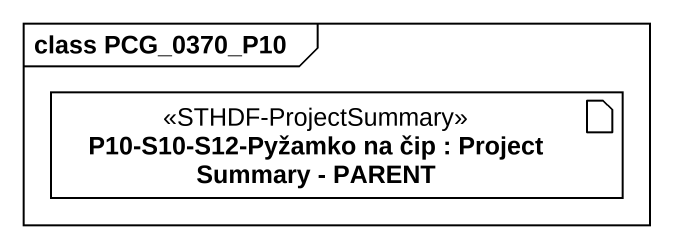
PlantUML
@startuml
mainframe class PCG_0370_P10
artifact "P10-S10-S12-Pyžamko na čip : Project Summary - PARENT" as P10_S10_S12_Pyžamko_na_čip <<STHDF-ProjectSummary>>
@enduml
